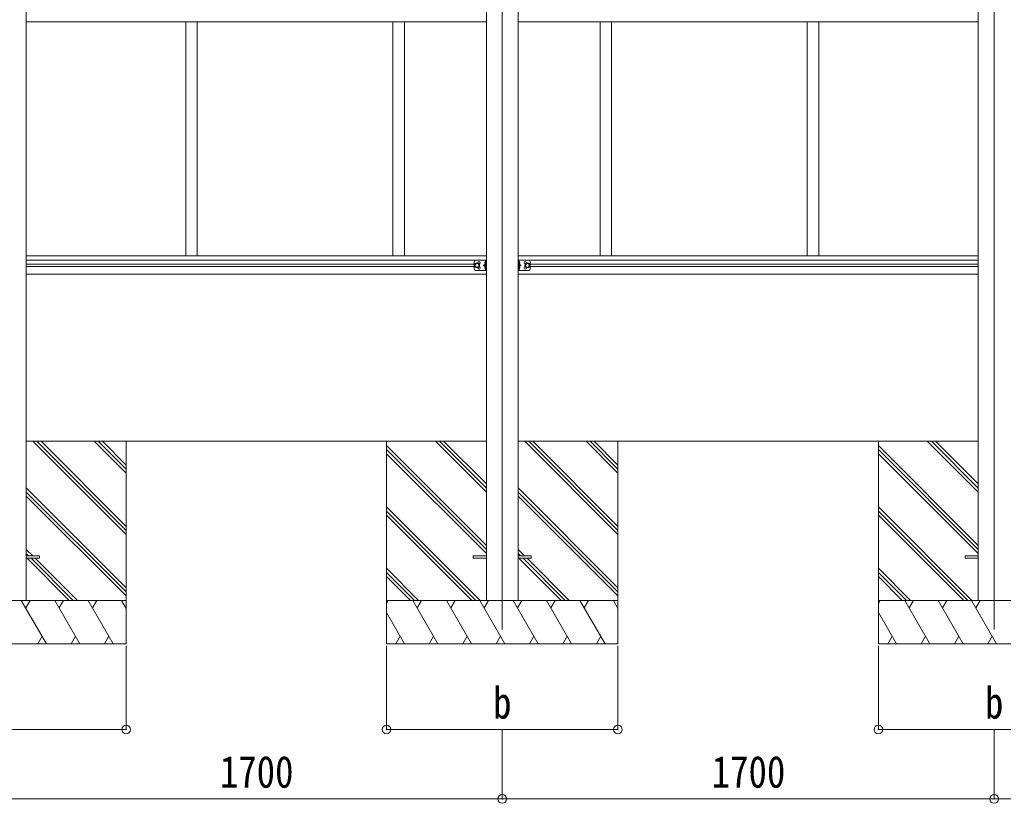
# Model space of a CAD drawing. Units: millimetres at full size. Extents: x -8385 to 8479, y -5853 to 5787.
# Drawn here: x 3229 to 6629, y -2764 to -55 of the extents above; entities that cross this region are included whole.
import ezdxf
from ezdxf.enums import TextEntityAlignment as Align

# ---------------------------------------------------------------- set-up
doc = ezdxf.new("R2010")
doc.units = ezdxf.units.MM
doc.header["$LTSCALE"] = 30
doc.header["$PDMODE"] = 32
doc.header["$PDSIZE"] = 30
for name, color, linetype, lineweight in [('0-0_0', 7, 'Continuous', 9), ('0-1_本体', 4, 'Continuous', 9), ('0-2_部品', 7, 'Continuous', 9), ('0-8_PARTS2', 2, 'Continuous', 9), ('0-A_寸法', 6, 'Continuous', 9), ('1-1_GLASS', 4, 'Continuous', 9), ('1-2_GLASS_SEAL', 7, 'Continuous', 9)]:
    doc.layers.add(name, color=color, linetype=linetype, lineweight=lineweight)
doc.styles.add('ＭＳ ゴシック', font='')
doc.styles.get('ＭＳ ゴシック').set_extended_font_data('MS Gothic')

msp = doc.modelspace()

# ---------------------------------------------------------------- linework, layer by layer
at = {"layer": '0-0_0'}
for p, q in [((4842.22, -1512.17), (3252.22, -1512.17)), ((3597.22, -1834.63), (3274.75, -1512.17)), ((3597.22, -1820.49), (3288.89, -1512.17)), ((3597.22, -1806.35), (3303.04, -1512.17)), ((3597.22, -1622.5), (3486.88, -1512.17)), ((3597.22, -1608.36), (3501.03, -1512.17)), ((3597.22, -1594.22), (3515.17, -1512.17)), ((3597.22, -1512.17), (3597.22, -2212.17)), ((4497.22, -1512.17), (4497.22, -2212.17)), ((4842.22, -1871.85), (4497.22, -1526.85)), ((4842.22, -1688), (4666.38, -1512.17)), ((4842.22, -1673.86), (4680.53, -1512.17)), ((4842.22, -1659.72), (4694.67, -1512.17)), ((6542.22, -1512.17), (4952.22, -1512.17)), ((5297.22, -1834.63), (4974.75, -1512.17)), ((5297.22, -1820.49), (4988.89, -1512.17)), ((5297.22, -1806.35), (5003.04, -1512.17)), ((5297.22, -1622.5), (5186.88, -1512.17)), ((5297.22, -1608.36), (5201.03, -1512.17)), ((5297.22, -1594.22), (5215.17, -1512.17)), ((5297.22, -1512.17), (5297.22, -2212.17)), ((6197.22, -1512.17), (6197.22, -2212.17)), ((6542.22, -1871.85), (6197.22, -1526.85)), ((6542.22, -1688), (6366.38, -1512.17)), ((6542.22, -1673.86), (6380.53, -1512.17)), ((6542.22, -1659.72), (6394.67, -1512.17)), ((4842.22, -1885.99), (4497.22, -1540.99)), ((4842.22, -1900.13), (4497.22, -1555.13)), ((6542.22, -1885.99), (6197.22, -1540.99)), ((6542.22, -1900.13), (6197.22, -1555.13)), ((3597.22, -2018.48), (3252.22, -1673.48)), ((3597.22, -2032.62), (3252.22, -1687.62)), ((5297.22, -2018.48), (4952.22, -1673.48)), ((5297.22, -2032.62), (4952.22, -1687.62)), ((3597.22, -2046.76), (3252.22, -1701.76)), ((5297.22, -2046.76), (4952.22, -1701.76)), ((4820.41, -2062.17), (4497.22, -1738.98)), ((4806.27, -2062.17), (4497.22, -1753.12)), ((4792.12, -2062.17), (4497.22, -1767.26)), ((6520.41, -2062.17), (6197.22, -1738.98)), ((6506.27, -2062.17), (6197.22, -1753.12)), ((6492.12, -2062.17), (6197.22, -1767.26)), ((3274.27, -1907.67), (3252.22, -1885.61)), ((3260.13, -1907.67), (3252.22, -1899.75)), ((4974.27, -1907.67), (4952.22, -1885.61)), ((4960.13, -1907.67), (4952.22, -1899.75)), ((3400.49, -2062.17), (3254.99, -1916.67)), ((3414.63, -2062.17), (3269.13, -1916.67)), ((3428.77, -2062.17), (3283.27, -1916.67)), ((5100.49, -2062.17), (4954.99, -1916.67)), ((5114.63, -2062.17), (4969.13, -1916.67)), ((5128.77, -2062.17), (4983.27, -1916.67)), ((4608.27, -2062.17), (4497.22, -1951.11)), ((4594.13, -2062.17), (4497.22, -1965.25)), ((6308.27, -2062.17), (6197.22, -1951.11)), ((6294.13, -2062.17), (6197.22, -1965.25)), ((4579.99, -2062.17), (4497.22, -1979.4)), ((6279.99, -2062.17), (6197.22, -1979.4)), ((2797.22, -2062.17), (3597.22, -2062.17)), ((3321.53, -2212.17), (3234.93, -2062.17)), ((3249.93, -2088.15), (3264.93, -2062.17)), ((3437, -2212.17), (3350.4, -2062.17)), ((3365.4, -2088.15), (3380.4, -2062.17)), ((3552.47, -2212.17), (3465.87, -2062.17)), ((3480.87, -2088.15), (3495.87, -2062.17)), ((3597.22, -2089.67), (3581.34, -2062.17)), ((4497.22, -2062.17), (5297.22, -2062.17)), ((4503.05, -2062.17), (4497.22, -2072.27)), ((4675.12, -2212.17), (4588.52, -2062.17)), ((4618.52, -2062.17), (4603.52, -2088.15)), ((4790.59, -2212.17), (4703.99, -2062.17)), ((4718.99, -2088.15), (4733.99, -2062.17)), ((4906.06, -2212.17), (4819.46, -2062.17)), ((4834.46, -2088.15), (4849.46, -2062.17)), ((5021.53, -2212.17), (4934.93, -2062.17)), ((4949.93, -2088.15), (4964.93, -2062.17)), ((5137, -2212.17), (5050.4, -2062.17)), ((5065.4, -2088.15), (5080.4, -2062.17)), ((5252.47, -2212.17), (5165.87, -2062.17)), ((5180.87, -2088.15), (5195.87, -2062.17)), ((5297.22, -2089.67), (5281.34, -2062.17)), ((6197.22, -2062.17), (6997.22, -2062.17)), ((6203.05, -2062.17), (6197.22, -2072.27)), ((6375.12, -2212.17), (6288.52, -2062.17)), ((6318.52, -2062.17), (6303.52, -2088.15)), ((6490.59, -2212.17), (6403.99, -2062.17)), ((6418.99, -2088.15), (6433.99, -2062.17)), ((6606.06, -2212.17), (6519.46, -2062.17)), ((6534.46, -2088.15), (6549.46, -2062.17)), ((4559.65, -2212.17), (4497.22, -2104.03)), ((6259.65, -2212.17), (6197.22, -2104.03)), ((3306.53, -2186.19), (3291.53, -2212.17)), ((3422, -2186.19), (3407, -2212.17)), ((3537.47, -2186.19), (3522.47, -2212.17)), ((4544.65, -2186.19), (4529.65, -2212.17)), ((4660.12, -2186.19), (4645.12, -2212.17)), ((4775.59, -2186.19), (4760.59, -2212.17)), ((4891.06, -2186.19), (4876.06, -2212.17)), ((5006.53, -2186.19), (4991.53, -2212.17)), ((5122, -2186.19), (5107, -2212.17)), ((5237.47, -2186.19), (5222.47, -2212.17)), ((6244.65, -2186.19), (6229.65, -2212.17)), ((6360.12, -2186.19), (6345.12, -2212.17)), ((6475.59, -2186.19), (6460.59, -2212.17)), ((6591.06, -2186.19), (6576.06, -2212.17)), ((3597.22, -2212.17), (2797.22, -2212.17)), ((5297.22, -2212.17), (4497.22, -2212.17)), ((6997.22, -2212.17), (6197.22, -2212.17))]:
    msp.add_line(p, q, dxfattribs=at)
at = {"layer": '0-1_本体'}
for p, q in [((3252.22, 817.84), (3252.22, -2062.16)), ((4842.22, 817.84), (4842.22, -2062.16)), ((4952.22, 817.84), (4952.22, -2062.16)), ((6542.22, 817.84), (6542.22, -2062.16))]:
    msp.add_line(p, q, dxfattribs=at)
at = {"layer": '0-2_部品', "color": 4}
for p, q in [((3252.22, -1907.66), (3297.22, -1907.66)), ((3252.22, -1916.66), (3297.22, -1916.66)), ((3297.22, -1907.66), (3297.22, -1916.66)), ((4797.22, -1907.66), (4797.22, -1916.66)), ((4797.22, -1907.66), (4842.22, -1907.66)), ((4797.22, -1916.66), (4842.22, -1916.66)), ((4952.22, -1907.66), (4997.22, -1907.66)), ((4952.22, -1916.66), (4997.22, -1916.66)), ((4997.22, -1907.66), (4997.22, -1916.66)), ((6497.22, -1907.66), (6497.22, -1916.66)), ((6497.22, -1907.66), (6542.22, -1907.66)), ((6497.22, -1916.66), (6542.22, -1916.66))]:
    msp.add_line(p, q, dxfattribs=at)
at = {"layer": '0-8_PARTS2'}
for p, q in [((4897.22, 783.97), (4897.22, -2162.17)), ((6597.22, 783.97), (6597.22, -2162.17))]:
    msp.add_line(p, q, dxfattribs=at)
at = {"layer": '0-A_寸法'}
for p, q in [((3597.22, -2508.56), (3597.22, -2219.59)), ((4497.22, -2508.56), (4497.22, -2219.59)), ((5297.22, -2508.56), (5297.22, -2219.59)), ((6197.22, -2508.56), (6197.22, -2219.59)), ((3597.22, -2508.56), (2797.22, -2508.56)), ((5297.22, -2508.56), (4497.22, -2508.56)), ((4897.22, -2748.53), (4897.22, -2508.56)), ((6997.22, -2508.56), (6197.22, -2508.56)), ((6597.22, -2748.53), (6597.22, -2508.56)), ((3197.22, -2748.53), (4897.22, -2748.53)), ((6597.22, -2748.53), (4897.22, -2748.53)), ((7423.22, -2748.53), (6597.22, -2748.53))]:
    msp.add_line(p, q, dxfattribs=at)
for p in [(3597.22, -2508.56), (4497.22, -2508.56), (5297.22, -2508.56), (6197.22, -2508.56), (4897.22, -2748.53), (6597.22, -2748.53)]:
    msp.add_point(p, dxfattribs=at)
at = {"layer": '1-1_GLASS'}
for p, q in [((3252.22, -62.46), (4842.22, -62.46)), ((3803.22, -62.46), (3803.22, -870.46)), ((3843.22, -62.46), (3843.22, -870.46)), ((4519.22, -62.46), (4519.22, -870.46)), ((4559.22, -62.46), (4559.22, -870.46)), ((4952.22, -62.46), (6542.22, -62.46)), ((5235.22, -62.46), (5235.22, -870.46)), ((5275.22, -62.46), (5275.22, -870.46)), ((5951.22, -62.46), (5951.22, -870.46)), ((5991.22, -62.46), (5991.22, -870.46)), ((3252.22, -870.46), (4842.22, -870.46)), ((4952.22, -870.46), (6542.22, -870.46)), ((3252.22, -885.96), (4842.22, -885.96)), ((3252.22, -899.46), (4800.22, -899.46)), ((3252.22, -908.46), (4800.22, -908.46)), ((4952.22, -885.96), (6542.22, -885.96)), ((4994.22, -899.46), (6542.22, -899.46)), ((4994.22, -908.46), (6542.22, -908.46)), ((3252.22, -934.46), (4842.22, -934.46)), ((4952.22, -934.46), (6542.22, -934.46))]:
    msp.add_line(p, q, dxfattribs=at)
at = {"layer": '1-2_GLASS_SEAL'}
for p, q in [((4800.22, -891.46), (4800.22, -916.46)), ((4805.22, -886.46), (4842.22, -886.46)), ((4839.72, -903.96), (4832.72, -903.96)), ((4839.22, -890.96), (4838.41, -891.1)), ((4839.22, -898.96), (4838.41, -898.82)), ((4839.22, -908.96), (4838.41, -909.1)), ((4839.22, -916.96), (4838.41, -916.82)), ((4839.22, -898.96), (4839.72, -898.87)), ((4839.22, -916.96), (4839.72, -916.87)), ((4839.72, -886.46), (4839.72, -921.46)), ((4842.22, -886.46), (4842.22, -921.46)), ((4952.22, -886.46), (4952.22, -921.46)), ((4989.22, -886.46), (4952.22, -886.46)), ((4954.72, -886.46), (4954.72, -921.46)), ((4955.22, -898.96), (4954.72, -898.87)), ((4954.72, -903.96), (4961.72, -903.96)), ((4955.22, -916.96), (4954.72, -916.87)), ((4955.22, -890.96), (4956.02, -891.1)), ((4955.22, -898.96), (4956.02, -898.82)), ((4955.22, -908.96), (4956.02, -909.1)), ((4955.22, -916.96), (4956.02, -916.82)), ((4994.22, -891.46), (4994.22, -916.46)), ((4805.22, -921.46), (4842.22, -921.46)), ((4989.22, -921.46), (4952.22, -921.46))]:
    msp.add_line(p, q, dxfattribs=at)
for points in [[(4810.22, -911.47), (4816.72, -907.71), (4816.72, -900.21), (4810.22, -896.45), (4803.72, -900.21), (4803.72, -907.71)], [(4984.22, -911.47), (4977.72, -907.71), (4977.72, -900.21), (4984.22, -896.45), (4990.72, -900.21), (4990.72, -907.71)]]:
    msp.add_lwpolyline(points, close=True, dxfattribs=at)
for points in [[(4839.72, -898.96), (4832.72, -903.96), (4839.72, -908.96)], [(4840.1, -894.96), (4839.47, -893.77), (4837.24, -892.66)], [(4840.1, -894.96), (4839.47, -896.15), (4837.24, -897.26)], [(4840.1, -912.96), (4839.47, -911.77), (4837.24, -910.66)], [(4840.1, -912.96), (4839.47, -914.15), (4837.24, -915.26)], [(4839.22, -898.96), (4839.22, -890.96), (4839.72, -891.05), (4839.72, -898.87)], [(4839.22, -916.96), (4839.22, -908.96), (4839.72, -909.05), (4839.72, -916.87)], [(4954.33, -894.96), (4954.96, -893.77), (4957.2, -892.66)], [(4954.33, -894.96), (4954.96, -896.15), (4957.2, -897.26)], [(4954.33, -912.96), (4954.96, -911.77), (4957.2, -910.66)], [(4954.33, -912.96), (4954.96, -914.15), (4957.2, -915.26)], [(4955.22, -898.96), (4955.22, -890.96), (4954.72, -891.05), (4954.72, -898.87)], [(4954.72, -898.96), (4961.72, -903.96), (4954.72, -908.96)], [(4955.22, -916.96), (4955.22, -908.96), (4954.72, -909.05), (4954.72, -916.87)]]:
    msp.add_lwpolyline(points, dxfattribs=at)
for centre, radius in [((4810.22, -903.96), 8.5), ((4810.22, -903.96), 7.5), ((4810.22, -903.96), 6.5), ((4984.22, -903.96), 8.5), ((4984.22, -903.96), 7.5), ((4984.22, -903.96), 6.5)]:
    msp.add_circle(centre, radius, dxfattribs=at)
for centre, radius, start, end in [((4805.22, -891.46), 5, 90, 180), ((4805.22, -916.46), 5, 180, 270), ((4817.22, -895.46), 4.25, 274.76077, 186.29431), ((4817.22, -912.46), 4.25, 173.70569, 85.23923), ((4843.32, -894.96), 6.5, 147.94412, 212.05588), ((4843.32, -912.96), 6.5, 147.94412, 212.05588), ((4838.57, -891.99), 0.9, 100, 147.94412), ((4838.57, -897.93), 0.9, 212.05588, 260), ((4838.57, -909.99), 0.9, 100, 147.94412), ((4838.57, -915.93), 0.9, 212.05588, 260), ((4955.86, -891.99), 0.9, 32.05588, 80), ((4955.86, -897.93), 0.9, 280, 327.94412), ((4955.86, -909.99), 0.9, 32.05588, 80), ((4955.86, -915.93), 0.9, 280, 327.94412), ((4951.12, -894.96), 6.5, 327.94412, 32.05588), ((4951.12, -912.96), 6.5, 327.94412, 32.05588), ((4977.22, -895.46), 4.25, 353.70569, 265.23923), ((4977.22, -912.46), 4.25, 94.76077, 6.29431), ((4989.22, -891.46), 5, 0, 90), ((4989.22, -916.46), 5, 270, 0)]:
    msp.add_arc(centre, radius, start, end, dxfattribs=at)

# ---------------------------------------------------------------- texts
at = {"layer": '0-A_寸法', "color": 7, "style": 'ＭＳ ゴシック', "width": 0.85}
for s, p in [('b', (4865.72, -2503.56)), ('b', (6565.72, -2503.56)), ('1700', (3921.22, -2742.53)), ('1700', (5621.22, -2742.53))]:
    msp.add_text(s, height=110, dxfattribs=at).set_placement(p, align=Align.BOTTOM_LEFT)

doc.saveas('drawing.dxf')
